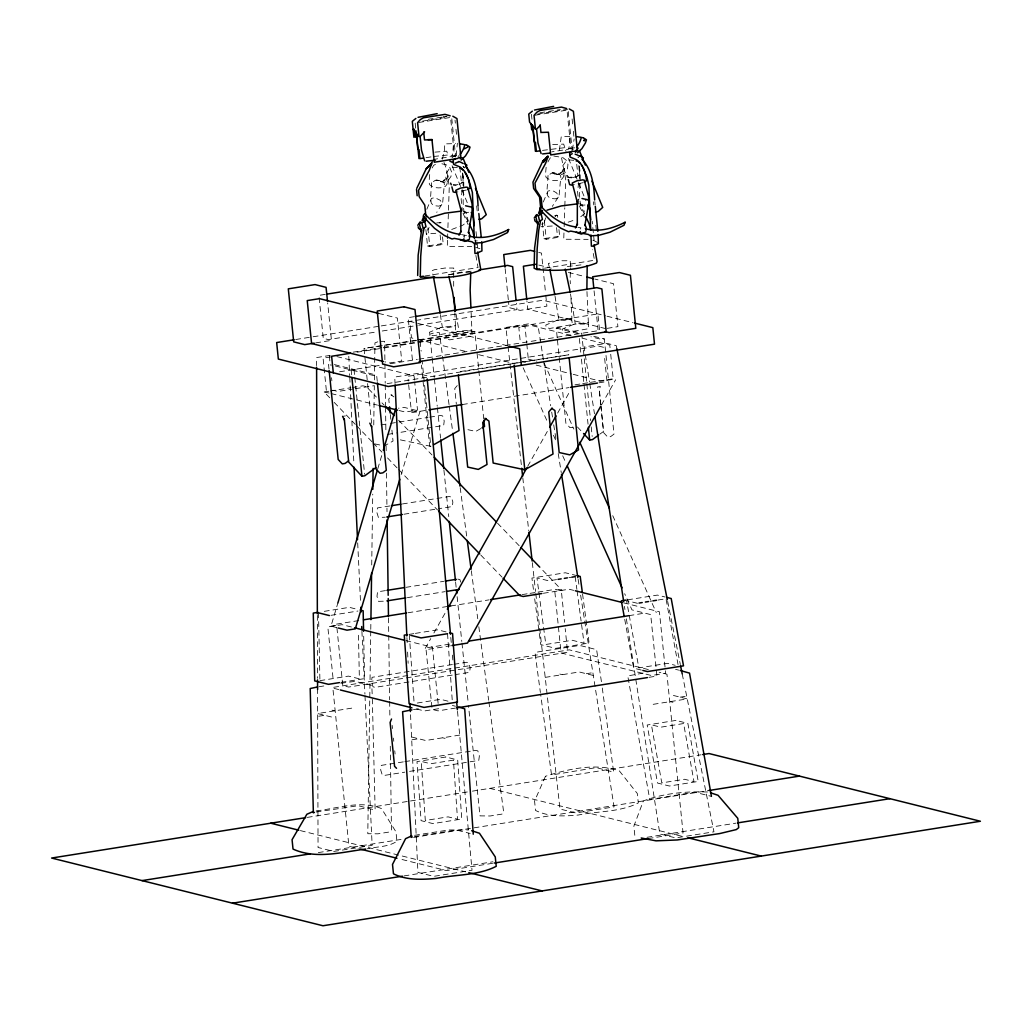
<?xml version="1.0" encoding="UTF-8"?>
<svg xmlns="http://www.w3.org/2000/svg" width="1032" height="1032" viewBox="0 0 1032 1032"><rect width="100%" height="100%" fill="white"/><g stroke="black" fill="none" stroke-linecap="round" stroke-linejoin="round"><path stroke-width="0.75" stroke-dasharray="5 3.75" d="M545.593 217.868L544.187 222.835M370.746 630.952L367.792 833.714L377.944 833.817L389.773 831.947L391.463 829.947L390.264 744.769M370.772 629.339L370.888 621.29M371.713 564.968L372.745 494.16M373.752 424.965L374.319 386.342M374.41 379.905L374.951 342.895L378.06 341.695M447.501 240.25L447.295 246.545L471.688 246.635M447.553 238.676L447.707 233.941M447.914 227.646L449.268 186.702M563.949 232.961L563.743 239.256L588.137 239.36M564.156 226.666L564.775 207.767M564.827 206.181L565.717 179.413L561.176 155.935M453.667 286.264L453.732 268.049L444.998 268.036L434.395 269.726L431.957 270.694L433.079 275.363M570.18 277.389L570.515 267.843M570.567 266.256L570.18 260.761L561.46 260.748L548.405 263.418L549.527 268.075M453.37 145.202L452.468 156.412L435.465 159.121M569.819 137.927L568.916 149.124L551.914 151.833M462.143 189.836L461.162 199.318L462.284 210.386M578.591 182.561L577.61 192.029L578.733 203.098M429.686 174.537L428.99 182.483L429.751 184.831C434.02 188.379 440.393 188.753 445.334 186.418L446.972 184.302L448.12 175.737L445.953 179.658L441.967 181.632L437.658 181.232L436.046 180.058L442.393 181.09L446.663 178.368M546.134 167.249L545.438 175.195L546.199 177.543C550.482 181.09 556.841 181.464 561.782 179.129L563.42 177.027L564.568 168.448L562.401 172.383L558.415 174.356L554.107 173.944L552.494 172.77L558.841 173.802L563.111 171.093M464.116 237.618L464.477 235.141L463.678 236.38M456.196 155.703L457.382 143.203M572.386 149.988L574.14 138.998M336.806 627.624L330.975 626.179L337.864 603.036M377.764 468.825L382.356 453.409M401.19 474.591L419.985 411.342L403.976 407.343L398.429 408.221M559.331 150.491L561.266 136.598L572.141 136.301M442.277 159.238L444.212 152.375L444.818 143.887L455.692 143.59M426.809 209.29L431.466 198.402L434.756 197.628L440.174 200.247L442.315 203.639L436.73 212.386M543.258 202.001L547.915 191.114L551.204 190.34L554.003 191.333L556.622 192.971L558.764 196.364L552.326 206.387M427.738 230.123L429.131 227.504M432.189 167.958L433.646 165.339L437.465 163.327M547.915 161.985L550.095 158.051L553.913 156.038L562.84 157.599L566.284 160.282L567.961 164.501L567.419 169.158L564.788 172.976L560.802 174.95L554.107 173.944M425.248 648.38L430.77 638.576M433.917 632.977L446.534 610.57M527.7 466.309L548.186 429.892M557.654 413.084L570.257 390.677M601.45 404.983L615.64 379.763M580.126 229.091L580.926 227.866L577.972 227.298M457.24 385.594L454.751 388.548L456.338 404.093M584.692 213.663L579.184 217.933M451.99 157.806L454.325 155.729L459.601 154.877M599.824 434.175L603.488 431.479L600.959 406.595M577.52 199.95L579.236 198.918M480.77 428.603L475.778 431.415L465.174 429.08M448.43 274.809L461.472 272.138L470.205 272.151M466.412 189.991L455.331 192.404M582.861 182.716L571.793 185.128M451.706 229.465L462.736 225.221L468.244 220.951L465.871 211.857L463.007 211.096M568.155 222.19L573.586 220.345M541.555 224.163L543.219 223.621M434.949 152.13L446.766 151.188L448.094 155.922M468.618 212.27L463.639 213.108M585.067 204.994L578.81 205.523M567.316 266.54L583.248 264.605M414.567 835.301L448.727 829.973L468.618 829.96M316.192 810.881C337.451 808.533 360.748 799.787 381.556 808.624L395.966 831.844L396.92 841.222C388.458 847.169 377.015 846.485 367.224 848.807M552.675 144.532L563.678 144.106L566.039 151.459M428.177 119.312L447.037 116.319M422.681 121.079L446.405 117.3M418.708 122.486L450.545 117.429L454.48 156.09L455.589 155.922L451.81 118.796M539.904 112.785L560.337 109.534M537.556 114.036L567.6 109.263M535.157 115.21L568.103 109.972M426.048 157.69L432.15 156.709M433.672 156.477L449.397 154.826L458.298 157.045M542.497 150.401L565.846 147.537L576.011 150.079M570.773 148.44L574.734 147.808M436.742 222.847L441.077 222.706L438.071 223.183M554.519 215.894L557.525 215.417L557.835 218.513M425.881 229.62L427.532 245.964L441.025 243.823L443.27 244.378L442.483 236.638M427.532 245.964L429.776 246.519L443.27 244.378M542.329 222.332L543.98 238.676L557.473 236.534L559.718 237.089L558.931 229.349M543.98 238.676L546.225 239.243L559.718 237.089M592.871 240.275L594.084 240.082L592.162 221.235M424.952 275.983L478.048 267.546L475.868 255.433M325.248 294.378L318.901 295.384L323.261 338.328L328.331 339.593L375.893 332.033M448.92 274.718L474.281 270.694M544.522 268.204L594.497 260.257L592.587 249.667M414.464 316.643L408.13 317.65L412.49 360.594L415.019 361.226M295.681 339.515L311.535 337M313.122 336.755L379.686 326.164M381.272 325.918L542.922 300.222L605.513 315.831M382.24 331.014L417.122 325.48M418.708 325.222L517.006 309.6L516.361 303.24M315.74 342.869L331.466 340.367L327.66 302.944M371.636 423.404L364.012 348.455L415.702 340.238M418.837 339.747L474.836 331.324L483.711 418.708M416.889 340.534L364.012 348.455M420.011 340.031L474.836 331.324M330.253 355.382L316.579 357.549L316.605 365.612M353.163 352.157L381.763 347.603M383.349 347.358L519.986 325.635L525.056 326.899L526.63 342.469M356.982 352.222L382.33 348.197M383.917 347.939L597.876 313.934L599.553 330.459L512.388 344.314M330.743 356.943L323.08 358.168L326.551 392.418M557.19 337.477L556.235 328.099L559.073 327.647L581.713 333.297L586.705 382.472M607.164 328.357L617.91 326.654L613.55 283.723L594.858 279.053M339.631 371.778L382.433 364.967M390.354 363.716L417.302 359.433M418.876 359.175L510.801 344.559M377.26 381.388L376.628 375.132L373.778 375.583L331.53 365.044M600.972 406.247L603.668 432.692L607.758 437.104L610.609 436.652L614.001 434.111L604.339 338.935L601.488 339.386L590.936 336.755M329.737 397.772L324.177 391.979L328.834 391.244M330.382 390.999L350.558 387.787M352.106 387.542L362.967 385.813L366.412 386.678L376.409 397.088M353.77 388.935L337.877 391.463L332.807 390.199M355.356 388.69L374.423 385.658M387.129 383.633L568.838 354.776L458.015 371.907L459.188 372.204M342.585 416.36L345.436 415.909M574.966 384.833L581.171 383.84M582.719 383.594L588.924 382.614M590.472 382.356L612.195 378.912M411.665 412.658L429.054 409.833M462.426 404.531L568.877 387.606M599.063 382.808L606.997 381.543L604.313 355.072M381.066 424.9L388.896 423.662M390.47 423.404L428.048 417.431M429.609 417.186L440.574 415.445L442.689 415.973L444.224 420.992L443.657 425.468L396.675 432.937M387.284 434.433L395.114 433.195M572.85 427.222L569.999 427.674L565.897 423.262L557.345 339.051M389.928 505.938L377.441 507.925L376.861 512.414L378.409 517.432L385.207 517.213M402.403 503.964L449.217 496.521L451.332 497.05L452.88 502.055L452.3 506.544L438.252 508.776M403.925 514.233L436.691 509.034M385.426 590.601L377.557 591.852L376.977 596.341L378.525 601.359L385.362 601.14M405.886 587.35L443.67 581.351M407.395 597.631L445.179 591.62M324.267 611.344L349.358 607.345L358.555 609.641M330.988 615.317L357.949 611.034M556.519 579.61L548.74 580.835L536.962 577.894L545.838 644.471L572.27 640.279L584.06 643.22L581.313 622.606M568.967 577.623L572.076 577.133M358.762 620.58L336.548 624.115L342.792 685.583L348.674 687.054L567.6 652.25L565.201 628.604M407.937 612.763L447.604 606.455M450.778 605.952L488.846 599.902M522.166 594.6L528.513 593.593M530.1 593.348L536.434 592.342M538.02 592.084L555.474 589.311L561.356 590.781L564.556 622.296M330.975 626.179L339.309 624.85M543.374 593.271L569.058 589.22L573.727 590.381M409.046 634.383L413.819 633.635M415.406 633.377L437.684 629.83L446.624 632.061M627.611 599.824L657.423 595.09L665.085 596.999M650.147 601.295L653.321 600.792M658.081 600.031L666.014 598.766L678.024 664.518M449.681 644.136L425.893 647.928L432.137 709.397L438.02 710.867L455.46 708.094M628.952 615.653L644.807 613.124M428.693 649.244L450.416 645.787M319.907 680.656L348.468 676.115L359.381 678.837L358.388 631.532M341.05 682.346L364.58 678.604L363.625 632.874M452.351 664.556L372.062 677.314L371.494 681.804L373.029 686.822L375.145 687.351L453.861 674.838M453.925 664.311L466.516 662.299L468.631 662.828L470.179 667.846L469.599 672.335L455.435 674.593M319.146 686.706L323.803 685.97M340.844 683.261L355.034 681.365L371.791 685.364L372.23 695.271M351.706 708.146L317.65 713.551L331.711 717.059M545.206 677.379L579.262 671.974L593.31 675.47M318.759 716.247L324.68 715.305M586.292 673.715L592.858 672.671M417.263 703.037L440.6 699.322L450.907 701.902M413.497 709.616L421.25 708.391M643.155 673.109L627.753 675.934L649.773 799.516L692.214 792.524L696.084 792.537L711.435 796.369M438.677 708.687L424.436 710.958L413.522 708.236M648.999 677.327L656.933 676.063L650.689 614.595L631.932 609.847L624.67 593.71M412.039 739.789L418.605 738.744M680.217 697.155L686.138 696.226M459.692 735.081L425.635 740.499L411.587 736.99M653.192 704.327L687.248 698.909L673.187 695.413M403.293 761.887L381.26 765.383L380.679 769.872L382.227 774.89L384.33 775.419L404.802 772.155M404.867 761.629L475.7 750.367L477.816 750.896L479.364 755.914L478.784 760.403L406.376 771.91M316.102 812.016L358.194 805.695L375.145 810.043L372.268 696.871M307.265 817.396L408.891 801.245M410.491 800.987L470.824 791.402M472.411 791.144L701.089 754.792M414.425 836.552L454.157 830.36L458.027 830.425L470.205 833.469M318.32 852.587L402.493 839.209M413.6 837.442L708.971 790.499M404.015 875.923L492.948 861.784M646.987 837.3L735.906 823.162M492.587 863.307L446.559 870.621L398.52 858.637M648.148 838.577L683.068 833.03L666.943 674.206L659.19 672.271M435.801 233.284L426.281 234.019M552.249 226.008L541.129 226.718M443.102 116.487L446.224 116.345M453.125 184.728L457.099 184.754L462.684 182.367L457.666 185.554L453.28 185.128M380.473 341.308L384.626 341.36L384.923 362.258M573.766 160.334L569.471 159.921L565.471 161.895L562.853 165.713L562.298 170.357L563.975 174.589L567.432 177.272L574.115 178.265L579.133 175.079L573.547 177.465L568.516 176.769M457.318 167.61L453.022 167.21L449.023 169.184L446.405 173.002L445.85 177.646L447.527 181.877M707.462 792.021C686.112 791.131 663.163 793.363 643.362 800.935L633.867 826.155L634.822 835.533L637.041 836.965M461.523 234.587L468.928 235.993M400.352 439.864L430.808 446.327L422.114 360.658M374.861 443.915L384.291 445.953L393.024 441.038L391.915 430.138M441.902 163.766L446.392 164.888L449.836 167.558L451.513 171.789L450.971 176.446L448.34 180.265L444.353 182.238L437.658 181.232M557.525 215.417L556.183 215.082A3.457 1.264 81 0 0 555.538 216.694M538.743 252.414L541.503 253.098L545.618 293.656M475.688 247.383L479.893 248.686M538.769 265.056L551.243 268.165M568.374 272.448L583.944 276.331M607.035 316.218L632.99 322.694M605.629 328.602L527.752 309.174L526.939 301.215M593.774 336.303L604.339 338.935M556.235 328.099L578.862 333.749M571.199 335.439L531.08 325.428L518.812 327.389L520.386 342.959M582.009 338.135L609.783 345.075L610.415 351.306M603.527 347.294L598.457 346.03L407.808 376.332L408.272 381.002M378.692 313.418L397.385 318.075L401.745 361.019L389.477 362.967L384.807 361.806M507.486 345.759L409.794 321.378L411.471 337.903L416.051 339.051M528.152 359.084L536.885 361.264M522.282 361.639L525.378 362.413M536.176 365.109L571.663 373.958M573.212 374.345L600.985 381.272L613.253 379.325L610.57 352.854M417.586 339.425L466.425 351.615M478.642 354.66L515.278 363.806M426.938 375.777L417.534 373.429L394.74 377.054L395.037 383.491M336.896 356.595L414.051 375.854L414.516 380.524M334.381 364.593L376.628 375.132M416.348 411.858L411.278 410.594L408.44 382.562M324.177 391.979L329.647 393.192M331.182 393.579L377.48 405.125M399.087 410.517L405.253 412.052L417.521 410.104L414.683 382.072M430.808 446.327L429.635 446.03L421.417 365.122M577.249 575.727L565.33 572.76L531.919 578.062L533.815 592.329M637.453 603.307L626.54 600.585L638.847 667.898L667.394 663.357L675.186 665.305M623.586 602.83L659.422 611.77L665.666 673.238L651.424 675.509L561.06 652.959L554.816 591.478M558.557 589.453L562.001 590.317L540.884 568.335M457.834 579.094L459.95 579.623L460.724 582.125M675.586 669.342L678.656 670.103M648.341 669.562L569.316 649.85L332.794 687.441L348.932 846.266L358.22 848.588M641.298 670.052L633.635 668.143L624.489 618.052M559.795 674.064L562.234 674.67M670.219 701.618L672.928 702.302M351.409 627.005L342.069 624.67L327.828 626.94L333.272 680.527M405.95 640.614L432.434 647.219L438.355 705.54M452.403 705.475L455.447 706.236M334.071 688.409L338.741 689.569M331.969 710.171L334.678 710.842M442.663 737.79L445.102 738.396M489.877 788.371L684.835 837.017M300.377 830.605L465.69 871.847M579.455 203.82L582.319 204.581L584.344 212.128M593.619 240.456L597.58 242.507M393.902 396.881L390.896 394.805L392.083 395.101L388.754 399.036L389.387 405.253M569.806 177.865L566.762 175.285L567.716 177.517M462.968 166.397L464.735 167.997M444.005 162.437L446.353 168.719L449.062 184.986M381.969 402.867L384.188 405.189M398.636 420.23L431.969 454.944M497.54 523.211L519.767 546.354M334.187 402.39L355.292 424.384M356.401 425.532L371.972 441.735M373.081 442.896L381.969 452.145M387.529 457.937L397.526 468.347M398.636 469.508L437.529 510.002M480.873 555.126L501.991 577.107M577.443 426.977L582.525 432.421M463.239 166.552L463.987 167.558M584.512 213.934C574.966 199.073 583.067 181.451 578.965 165.249M468.064 221.222C458.518 206.361 466.619 188.74 462.517 172.525M544.161 363.083L573.844 429.106M612.75 515.678L656.262 612.531M523.121 367.74L548.186 423.507M553.462 435.246L556.093 441.115M562.685 455.783L565.988 463.123M579.52 206.078L584.499 217.236M463.071 213.366L468.051 224.512M568.516 158.438L578.113 181.787M578.707 183.245L585.905 200.75M452.068 165.726L467.651 203.665M474.888 240.082L476.707 247.551M616.904 348.842L616.272 345.681L606.868 343.333L584.073 346.958L585.067 353.318M667.652 601.372L680.333 664.505M682.229 673.973L713.951 831.805L675.663 837.894L659.848 833.946L626.179 617.51M570.503 294.081L575.275 324.061L584.138 324.074L588.369 322.926L586.937 291.063M555.048 296.287L558.802 319.959L564.246 320.384L571.909 318.824L570.838 294.92M456.067 313.999L459.15 331.775L470.489 330.795L471.921 330.214L470.992 309.497M440.354 314.618L442.354 327.247L447.798 327.673L455.46 326.112L454.88 313.354M543.4 359.6L538.124 326.176L528.707 323.829L505.925 327.454L507.899 345.049M543.658 361.2L550.701 405.77M551.707 412.129L552.713 418.502M553.72 424.862L555.977 439.193M558.235 453.525L561.253 472.617M578.113 579.262L579.12 585.634M580.629 595.18L614.079 806.882L575.792 812.971L559.989 809.024L535.737 593.039M585.312 354.918L589.53 381.969M589.775 383.556L594.471 413.793M624.437 606.365L624.941 609.551M601.424 681.675L596.599 649.631L581.248 645.8L577.378 645.787L537.775 651.953L535.028 652.792L540.381 692.472M602.288 688.022L613.653 772.142L597.773 768.002L593.89 767.989L551.539 774.993L540.6 694.059M582.551 593.903L589.104 643.052L555.693 648.354L540.794 644.639L534.034 593.916M575.185 576.643L576.875 589.324M577.082 590.897L581.106 621.019M449.049 404.57L439.413 332.652L435.259 332.601L429.738 334.187L432.073 356.595M449.268 406.169L452.687 431.737M460.182 487.672L466.825 537.221M471.327 570.786L477.752 618.723M478.822 626.721L488.665 700.238M488.884 701.837L503.655 812.107L501.978 814.106L490.135 815.989L479.996 815.873L468.476 705.449M508.079 346.649L521.547 466.645M522.798 477.842L528.732 530.642M532.318 562.646L535.556 591.439M432.24 358.194L434.24 377.402M434.408 379.002L437.245 406.208M437.413 407.808L440.587 438.213M443.928 470.218L448.765 516.619M455.615 582.229L456.286 588.64M457.124 596.638L461.794 641.44M461.962 643.039L468.309 703.85M594.806 201.55L595.116 204.697M593.439 201.795L593.761 204.929M595.825 225.286L596.303 229.981M594.071 290.83L598.031 329.814M572.102 118.938L572.734 125.104M573.366 131.283L573.986 137.462M576.746 164.346L577.959 176.227M600.817 404.686L599.399 390.689L597.541 386.961L600.392 386.51L599.218 389.477L600.805 405.034M568.258 111.508L572.038 148.634L570.928 148.802L566.994 110.14M586.86 384.059L590.575 420.54M591.22 426.887L592.187 436.407M579.339 338.509L580.797 352.776M581.442 359.123L583.854 382.924M584.022 384.51L588.047 424.165M556.571 227.62L557.473 236.534M544.341 220.655L546.225 239.243M531.454 114.281L532.241 121.995M545.773 295.216L546.883 306.13L520.154 310.374L509.111 307.626L508.479 301.383M526.797 344.03L528.526 361.161M505.151 268.63L508.325 299.822M478.035 205.69L478.835 213.547M476.681 205.949L477.313 212.218M476.036 231.658L476.99 241.088M477.158 242.662L477.635 247.37L476.423 247.564L475.636 239.734M455.035 120.047L455.344 123.131M455.976 129.31L456.596 135.489M459.846 167.171L461.51 183.515M440.122 234.909L441.025 243.823M427.893 227.943L429.776 246.519M415.161 123.118L415.793 129.284M420.179 341.618L421.146 351.138M390.328 414.593L390.805 419.25M392.16 725.38L392.483 728.553M393.463 738.099L393.785 741.273M394.753 750.806L395.075 753.992M353.989 369.495L354.634 375.829M354.802 377.415L364.631 474.191M351.151 369.946L351.628 374.706M329.337 355.937L330.279 365.289M331.543 377.738L331.865 380.86M328.511 364.296L328.989 368.992M450.791 637.466L451.371 643.891M452.403 655.127L452.842 659.951M457.524 711.319L472.011 870.26L433.724 876.349L417.921 872.401L410.388 711.577M447.54 633.712L452.274 700.676M409.317 634.977L414.155 703.527M578.862 165.636L579.674 178.33L579.313 167.829M462.413 172.925L463.226 185.618L462.813 173.608M348.777 356.272L349.706 375.583M349.784 377.196L353.924 464.065M357.691 542.897L360.542 602.417M361.922 631.378L364.928 694.123M364.993 695.723L372.152 845.35L333.865 851.426L318.05 847.491L317.585 689.544M406.93 637.595L407.305 645.632M407.614 652.069L408.13 663.331M570.193 280.575L570.335 283.761M318.488 612.84L319.881 679.082M384.936 363.857L385.207 383.143M385.233 384.755L385.529 405.653M385.542 407.253L385.891 431.363M386.084 445.824L386.162 450.649M386.471 473.146L387.013 511.717M388.496 617.794L389.645 699.761M389.657 701.373L389.89 717.446M317.353 615.407L317.546 678.269M439.245 223.093A3.457 1.264 81 0 1 439.735 222.37M459.124 155.458A21.62 19.892 -76 0 1 458.04 156.516M577.817 157.148A22.253 20.472 -76 0 1 578.81 157.715M431.595 182.741L430.55 197.68L431.221 203.033L433.44 205.6L438.781 206.142L440.935 205.368L442.715 202.13L444.366 184.044L443.825 182.367L438.6 180.226L435.323 180.329L431.595 182.741M548.044 175.453L546.999 190.404L547.67 195.745L549.888 198.312L555.229 198.854L557.383 198.08L559.163 194.855L560.815 176.756L560.273 175.079L558.157 173.686L555.048 172.937L551.772 173.041L548.044 175.453M545.451 776.283L534.576 801.064L535.518 810.442C548.65 817.009 564.014 816.312 578.281 815.035C598.044 811.036 620.309 812.249 638.292 802.935L637.337 793.556L619.329 770.878C595.825 762.7 568.181 768.982 545.451 776.283M440.961 327.466L429.377 332.291L429.635 334.807L433.337 335.723L455.938 331.853L455.125 325.686L440.961 327.466M557.409 320.178L545.825 325.003L546.083 327.518L549.785 328.447L572.386 324.564L571.573 318.398L557.409 320.178M457.434 331.569L445.824 336.393L446.082 338.909L449.784 339.838L472.398 335.955L471.598 329.801L457.434 331.569M573.882 324.293L562.272 329.118L562.53 331.62L566.233 332.549L588.859 328.666L588.047 322.513L573.882 324.293M445.798 756.998L416.993 761.577L421.069 820.646L432.963 823.613L461.755 819.034L457.692 759.965L445.798 756.998M675.986 720.413L647.18 724.993L657.526 783.056L669.42 786.023L698.225 781.443L687.867 723.38L675.986 720.413M453.435 760.133L430.654 763.757L421.237 761.41L425.313 820.479L448.107 816.854L457.511 819.202L453.435 760.133M683.623 723.548L660.828 727.173L651.424 724.825L661.783 782.888L684.564 779.263L693.981 781.611L683.623 723.548"/><path stroke-width="1.5" d="M370.914 619.677L371.597 573.018M372.81 489.336L373.12 468.412M417.689 275.505L418.154 255.252L421.727 229.143M477.61 252.079L480.615 268.759L480.099 270.307C461.368 277.608 440.161 278.704 420.269 276.731L420.695 256.426L422.243 237.773L423.984 228.536M470.76 272.874L470.14 290.379L470.927 307.91M587.208 265.585L586.873 289.463M460.904 208.606L460.853 232.097L460.969 231.22L458.982 235.244M469.573 237.928L469.831 235.025L468.515 231.942L468.412 232.832L472.695 208.361L471.289 207.032L465.561 205.794M577.352 201.317L577.301 224.808L577.417 223.931L575.43 227.956M586.021 230.639L586.279 227.737L584.963 224.654L584.86 225.544L589.143 201.085L587.737 199.744L582.009 198.505M472.437 210.451L472.037 203.743L467.831 187.489L466.309 187.14L460.349 188.134L455.796 190.314L461.162 210.773M588.885 203.162L588.485 196.454L584.28 180.2L582.758 179.852L576.798 180.845L572.244 183.038L577.61 203.498M423.61 214.837L423.339 216.604L434.524 228.317L444.328 235.464L452.068 239.024L454.248 238.392L471.998 241.759L473.856 243.152L482.202 242.636L493.554 239.501L507.55 232.561L508.647 229.517C496.469 235.735 482.447 239.785 468.928 235.993M540.058 207.548L539.788 209.315L550.972 221.029L560.776 228.175L568.516 231.749L570.696 231.104L588.446 234.47L590.304 235.864L598.65 235.348L610.002 232.213L623.999 225.273L625.095 222.241C612.918 228.446 598.895 232.497 585.376 228.704M425.442 220.835L426.023 217.765M540.433 221.248L538.691 230.484L537.143 249.138L536.717 269.442C556.609 271.429 577.817 270.32 596.548 263.018L597.064 261.47L594.058 244.79M541.89 213.547L542.471 210.476M423.404 221.545L424.41 216.991M538.175 221.854L534.602 247.964L534.137 268.217L536.717 269.442L539.839 268.939M539.852 214.269L540.858 209.702M337.864 603.036L377.299 470.373M383.272 450.313L395.656 408.672M399.81 479.209L355.318 628.849L346.997 630.178L338.264 627.998M584.357 140.881L584.796 139.462L583.66 140.494M431.531 164.101L429.196 170.538L418.541 190.34L419.185 196.673L424.745 205.097L425.868 216.178M547.979 156.812L545.644 163.25L535.002 183.051L535.634 189.385L541.194 197.821L542.148 207.316M391.515 719.02L390.122 722.477L394.585 766.324L396.52 768.298M422.101 220.564L423.868 216.333M538.549 213.289L541.503 206.232M416.825 188.237L426.281 168.616L431.505 163.379M417.767 225.299L420.127 221.88M534.215 218.01L536.576 214.604M447.32 609.164L526.913 467.715M549.772 427.093L556.067 415.883M600.663 406.376L467.483 643.078L451.964 645.542M463.123 240.069L463.923 238.844M507.821 230.781L508.647 229.517M579.571 232.793L580.371 231.555M624.27 223.505L625.095 222.241M578.152 148.105L575.508 151.304M547.489 156.516L543.322 162.372L547.953 156.09L542.729 161.327L532.976 182.122L533.621 188.456L539.568 197.048L540.691 208.129M430.202 164.901L432.318 161.934M486.072 418.553L482.744 422.488L487.014 464.49L478.293 469.405L467.677 467.083L458.337 375.042M552.068 408.066L548.753 412L553.01 454.003L524.811 469.779L493.167 463.033L488.91 421.03L484.898 418.257M421.133 222.203L419.443 224.163L421.211 231.813M537.582 214.914L535.892 216.875L537.659 224.525M424.603 131.825L420.127 136.469L421.52 150.272L424.642 160.837M540.162 125.478L536.576 129.194L537.969 142.984L541.091 153.549M468.347 146.738L464.439 148.789M543.903 160.244L542.729 161.327L548.224 156.554M431.763 163.843L426.281 168.616L429.583 165.713M469.418 239.192L464.877 241.385L459.898 239.579M585.866 231.903L581.326 234.096L576.346 232.29M460.117 158.734L461.252 157.793M461.136 160.089L465.484 155.922L468.941 150.259L470.012 147.125L467.045 145.177M577.701 150.504L575.379 152.297M577.585 152.8L581.932 148.634L585.389 142.971L586.46 139.836L583.493 137.888M348.532 460.878L345.127 463.42L342.289 463.871L338.186 459.459L329.156 370.553M375.777 467.677L364.786 475.778L361.948 476.229L348.7 462.091L344.262 418.876M598.599 435.078L592.51 439.58L589.659 440.032L583.544 433.505M467.754 189.488L470.153 187.927C469.147 181.258 467.651 173.028 461.807 168.732L459.704 168.216M584.202 182.2L586.602 180.639C585.596 173.969 584.099 165.752 578.255 161.444L576.153 160.928M455.68 158.386L453.151 160.179L453.345 162.076M572.128 151.098L569.6 152.891L569.793 154.8M482.008 427.893L484.511 426.487L483.879 420.269M433.505 444.818L459.021 430.538L456.492 405.653M415.896 118.435L412.297 121.35L413.922 137.295M532.344 111.146L528.745 114.062L529.571 122.124L535.466 129.361L534.047 115.378L536.808 112.269L539.891 110.514L561.447 107.096L566.62 108.528M417.637 135.94L415.238 137.179L414.593 130.871M459.562 157.367L457.163 158.593L434.279 162.23L431.982 139.526L428.035 139.643M574.579 151.369L577.327 149.95L573.405 111.288L569.277 108.941M570.141 154.8L572.257 153.716M458.492 161.818L455.28 163.172M314.296 812.442L313.367 812.855L310.206 688.525L317.598 686.951M412.258 836.978L411.265 837.416L402.596 711.706L411.949 709.861M430.538 217.481L444.702 213.237L461.407 211.096M546.986 210.193L561.15 205.949L577.856 203.807M418.037 117.326L437.181 113.662M534.486 110.037L553.629 106.373M411.794 835.843L405.589 838.668L392.508 864.442L393.463 873.82C406.582 880.386 421.946 879.69 436.214 878.413C455.976 874.414 478.242 875.626 496.224 866.312L495.27 856.934L479.467 833.276L471.676 830.721M313.354 811.423L306.865 814.261L292.069 839.687L293.024 849.078C315.895 859.514 341.927 852.135 365.676 849.052M422.991 158.167L419.947 158.657L419.018 149.576M539.439 150.878L536.395 151.369L535.466 142.287M573.611 151.304L550.727 154.942L548.431 132.238L541.852 132.431M478.977 219.274L481.609 218.861L486.265 214.695L475.468 188.43M595.425 211.986L598.057 211.573L602.714 207.406L591.917 181.142M420.269 276.731L423.391 276.228M326.822 294.133L434.653 276.989M479.042 269.933L507.589 265.392L512.646 266.656L516.039 300.054M535.66 264.282L523.392 266.23L526.784 299.628M416.051 316.398L596.806 287.657L601.875 288.921L606.236 331.865L419.134 361.6M294.094 339.773L276.666 342.547L278.343 359.072L388.251 386.497L654.507 344.172L652.83 327.647L634.512 323.068M314.167 343.127L304.724 344.623L293.694 341.863L288.302 288.844L315.044 284.587L326.073 287.348L327.505 301.383M350.635 353.228L331.62 356.259L333.297 372.784M429.054 409.833L462.426 404.531M570.464 387.361L597.463 383.065M391.489 505.693L400.842 504.209M386.755 516.967L402.364 514.491M387 590.356L404.312 587.595M445.243 581.093L456.26 579.339M386.935 600.882L405.821 597.876M446.753 591.375L459.343 589.375M317.985 612.337L313.276 613.085L314.708 680.901L328.499 684.332L339.476 682.591M558.08 579.352L561.189 578.862M564.298 578.372L567.407 577.868M572.076 577.133L575.185 576.643M363.522 619.819L406.35 613.021M447.604 606.455L450.778 605.952M490.432 599.644L520.58 594.858M541.826 593.529L523.211 596.483L519.767 595.619L503.1 578.268M407.459 634.641L404.273 635.144L409.123 703.695L424.01 707.41L457.421 702.095L452.571 633.558L449.604 632.81M626.05 600.082L621.341 600.83L624.205 616.478M639.04 603.062L642.214 602.559M645.387 602.043L648.56 601.54M653.321 600.792L656.494 600.289M447.54 633.712L421.095 637.918L410.788 635.351M468.722 641.117L628.952 615.653M457.047 707.836L647.412 677.572M305.678 817.654L51.6 858.043L322.977 925.756L980.4 821.253L709.023 753.541L702.676 754.547M142.055 880.606L310.387 853.851M708.971 790.499L799.478 776.103M232.523 903.181L402.428 876.181M737.493 822.917L889.945 798.678M494.173 863.062L648.148 838.577M426.126 161.211L435.452 160.166M542.574 153.923L550.353 153.059M414.438 129.297L413.123 129.413L419.018 136.65L417.599 122.666L420.359 119.557L423.442 117.803L444.998 114.371L450.171 115.816M432.034 139.72L424.513 139.939L423.713 132.057M576.927 136.637L580.681 137.269M460.478 143.925L464.232 144.557M576.488 227.014C562.221 225.531 550.443 216.423 540.884 206.284M460.04 234.303C445.772 232.819 433.995 223.712 424.436 213.572M582.835 137.72L581.3 137.424L580.926 138.881A21.62 19.892 -76 0 1 576.591 147.021M466.387 145.009L464.852 144.712L464.477 146.17A21.62 19.892 -76 0 1 460.143 154.31M571.793 185.128L569.651 184.625L568.335 179.568M455.331 192.404L453.203 191.913L451.887 186.857M534.602 251.382L530.461 250.35L503.732 254.594L504.996 267.082M587.066 277.105L593.297 278.666M604.933 331.53L609.073 332.562L635.802 328.318L630.423 275.286L619.381 272.538L592.652 276.782L593.761 287.709M378.692 313.418L319.507 298.648L307.226 300.596L311.587 343.527L383.246 361.406M509.021 346.146L519.702 348.803L521.379 365.328M379.028 405.512L397.539 410.13M523.637 469.483L524.811 469.779L514.181 365.083M666.62 597.386L671.213 598.534L683.507 665.846L647.425 671.574L642.833 670.439M577.249 575.727L580.216 576.475L582.332 592.316M575.288 590.768L622.025 602.43M680.191 670.49L689.531 673.122L711.435 796.369M360.091 610.028L363.148 610.789L363.587 631.287M318.488 612.84L329.401 615.575M354.531 627.779L404.389 640.227M458.492 706.997L464.71 708.855L473.249 834.23M340.302 689.969L411.974 707.849M710.455 792.769L718.053 795.298L737.764 818.299L738.718 827.69L736.332 829.573L719.833 833.546L677.34 839.958L656.029 840.835L641.207 837.997M687.957 837.791L761.255 856.083M270.745 823.201L298.816 830.205M468.812 872.633L542.123 890.926M359.781 848.975L396.972 858.25M452.829 116.216L456.957 118.577L460.878 157.238M449.9 161.186L452.713 162.476M579.971 155.974L583.39 157.896L581.945 159.238C592.291 169.919 593.968 185.915 594.638 199.976M464.697 163.83L466.941 165.185L465.497 166.513C475.43 176.795 477.455 192.081 478.035 205.69M538.046 223.415L534.989 220.99L534.576 219.442M421.598 230.704L418.541 228.278L418.128 226.718M551.901 408.466L554.906 410.543L559.176 452.532L569.78 454.867L578.5 449.939L569.161 357.911M385.297 406.337L394.185 415.599M434.201 457.253L496.431 522.05M520.876 547.502L539.775 567.174M438.639 511.163L479.764 553.965M579.958 163.159L576.707 159.818L570.051 157.045L569.87 155.148M463.51 170.448L460.259 167.094L453.603 164.333L453.409 162.424M581.416 165.159L582.1 166.242M464.968 172.447L467.212 176.369M582.899 167.635L586.834 176.807L588.833 185.18L590.717 230.11M369.83 423.159L371.688 426.887M342.585 416.36L344.443 420.089M585.841 216.759L589.169 223.828L590.614 229.801M469.392 224.047L472.721 231.116L474.527 238.585M579.778 442.315L609.448 508.35M567.303 466.051L622.038 587.84M579.326 150.504L585.325 165.094M587.698 205.123L589.504 209.509M462.878 157.793L468.876 172.383M468.618 179.362L472.385 192.468L474.268 237.399M471.25 212.411L473.056 216.785M450.623 183.141L451.268 184.805M467.328 176.82L467.896 178.33M565.252 269.081L570.257 292.507M549.901 269.623L554.79 294.7M448.804 276.357L452.558 291.901L455.563 310.838M433.453 276.911L440.096 313.044M616.904 348.842L667.33 599.798M680.643 666.079L682.229 673.973M561.511 474.217L577.856 577.675M594.974 416.98L623.702 601.591M452.906 433.337L459.975 486.085M467.251 540.42L471.108 569.187M521.728 468.244L522.631 476.242M528.913 532.241L532.151 561.047M440.754 439.813L443.76 468.618M449.268 521.418L455.447 580.629M456.454 590.24L456.789 593.439M595.283 206.271L597.838 231.4M598.147 234.548L598.392 243.642L592.652 246.158L591.4 246.158L590.923 234.922M589.53 207.393L590.807 219.919M588.369 427.338L589.659 440.032M540.162 124.769L540.962 132.651M533.273 130.122L535.414 151.317M532.551 125.091L534.279 142.068M531.041 123.582L531.686 129.89M478.835 213.547L481.222 237.115M481.699 241.836L481.944 250.931L476.203 253.446L474.952 253.446L474.539 243.823M473.082 214.682L474.204 225.647M416.67 135.889L418.966 158.606M415.948 130.832L417.831 149.343M416.528 189.411L417.173 195.745M389.541 406.814L390.173 413.032M377.415 382.949L386.291 470.308L382.898 472.85L380.047 473.301L375.945 468.889L371.507 425.674M351.951 377.88L361.948 476.229M427.222 378.989L450.494 634.254M456.647 701.696L457.382 709.719M354.079 467.277L357.536 539.672M360.774 607.242L361.007 612.066M361.69 626.553L361.845 629.765M395.114 385.091L406.853 635.983M410.014 703.54L410.388 711.577M454.17 297.422L454.815 311.767M387.116 519.754L388.174 595.296M388.226 598.508L388.471 616.194M316.605 367.224L317.353 613.795M317.546 679.882L317.585 689.544M458.711 161.469A23.942 22.033 -76 0 1 463.175 163.533M575.159 154.181A23.942 22.033 -76 0 1 579.623 156.245M424.707 221.274L421.882 222.976L423.146 228.472L425.971 226.769L424.707 221.274M541.155 213.985L538.33 215.688L539.594 221.183L542.419 219.481L541.155 213.985M403.963 306.788L377.222 311.032L382.614 364.064L393.656 366.812L420.385 362.567L414.993 309.536L403.963 306.788"/></g></svg>
